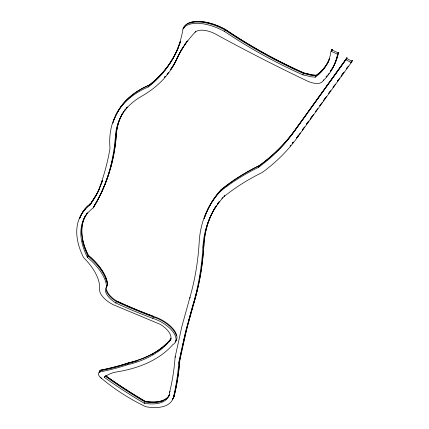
<?xml version="1.0" encoding="UTF-8"?>
<svg xmlns="http://www.w3.org/2000/svg" width="429" height="429" viewBox="0 0 429 429"><rect width="100%" height="100%" fill="white"/><g stroke="black" fill="none" stroke-linecap="round" stroke-linejoin="round"><path stroke-width="0.64" d="M331.714 50.402C332.62 47.662 330.405 52.193 330.673 53.341A150.724 73.305 27.9 0 1 315.229 77.182L311.32 76.829L302.842 74.844A252.44 122.769 27.9 0 1 224.485 31.424A36.685 17.841 27.9 0 0 182.947 28.947L182.77 30.309A371.112 180.486 27.9 0 1 148.241 86.985A220.881 107.422 27.9 0 0 110.017 148.198A856.654 416.618 27.9 0 1 97.689 192.364L94.128 198.67L89.736 205.276A130.03 63.24 27.9 0 0 81.033 251.973L83.467 257.427A65.809 32.003 27.9 0 1 99.555 289.403A18.785 9.138 27.9 0 0 101.544 295.163L103.158 297.227A18.785 9.138 27.9 0 0 112.988 304.585L160.366 324.399A18.597 9.047 27.9 0 1 169.97 340.637A220.479 107.229 27.9 0 1 127.359 364.795L126.158 365.192A432.984 210.575 27.9 0 1 100.134 371.932A7.186 3.496 27.9 0 0 99.582 376.544L101.426 378.265A106.51 51.796 27.9 0 0 145.747 406.708A45.286 22.024 27.9 0 0 173.295 397.469L174.297 395.576A784.239 381.402 27.9 0 0 179.783 360.575L186.513 329.992L194.401 301.383A946.824 460.473 27.9 0 0 203.904 245.265A323.911 157.529 27.9 0 1 216.264 205.952M331.762 50.059L332.067 49.389M331.982 49.346L331.826 50.52M338.149 52.858L338.54 52.3A208.505 101.405 27.9 0 1 330.185 71.836M338.438 52.306L338.449 52.258A208.226 101.265 27.9 0 1 334.92 63.379M331.949 50.322L332.057 49.507M183.628 28.55L184.036 27.097A36.588 17.793 27.9 0 1 225.456 29.569A252.542 122.823 27.9 0 0 303.85 73.005L312.35 74.995L316.296 75.354A150.863 73.37 27.9 0 0 328.796 60.72A150.863 73.37 27.9 0 1 322.715 69.927M183.773 28.416L183.95 27.054A36.685 17.841 27.9 0 1 225.488 29.531A252.44 122.769 27.9 0 0 303.845 72.951L312.323 74.936L316.232 75.29A150.724 73.305 27.9 0 0 328.711 60.677M104.746 376.356L104.247 377.305A261.079 126.973 27.9 0 0 144.192 403.233A42.273 20.56 27.9 0 0 169.605 392.304A784.239 381.402 27.9 0 0 175.091 357.303L181.821 326.721L189.709 298.112A946.824 460.473 27.9 0 0 199.206 241.988A323.911 157.529 27.9 0 1 220.297 191.436L221.305 189.543A629.021 305.915 27.9 0 1 259.577 165.396A596.911 290.299 27.9 0 0 294.637 130.454L346.922 57.824L346.712 58.419L351.882 61.213L352.257 60.709L351.254 62.602L297.324 137.516A596.911 290.299 27.9 0 1 262.264 172.453A629.021 305.915 27.9 0 0 223.992 196.6A323.911 157.529 27.9 0 0 202.901 247.158A946.824 460.473 27.9 0 1 193.399 303.276L185.51 331.885L178.78 362.467A784.239 381.402 27.9 0 1 173.295 397.469M179.526 360.494L179.756 359.298M179.992 358.108L180.464 355.721M172.807 398.809A45.184 21.976 27.9 0 0 174.206 395.533A784.153 381.36 27.9 0 0 179.697 360.537L180.754 355.169M180.834 353.941L181.446 350.97M180.877 354.579L182.883 345.093M182.084 348.01L182.336 346.83M182.722 345.055L183.135 343.227M183.011 344.503L187.645 325.139L192.734 306.66M183.821 340.186L184.813 335.945M184.958 335.339L185.253 334.127M185.548 332.92L186.594 328.7M186.894 327.499L187.822 323.895M188.61 320.897L189.58 317.31M189.902 316.119L193.849 302.483M192.905 306.065L194.316 301.346A946.733 460.43 27.9 0 0 196.579 293.007M178.534 55.287A426.946 207.636 27.9 0 0 177.338 57.776L175.327 62.087A311.706 151.593 27.9 0 1 141.27 96.466A193.881 94.294 27.9 0 0 115.476 135.092A636.593 309.599 27.9 0 1 93.27 207.856A121.375 59.03 27.9 0 0 87.334 257.244A56.59 27.52 27.9 0 1 106.644 286.808A18.291 8.896 27.9 0 0 115.76 302.976L118.2 304.107A257.293 125.134 27.9 0 0 152.665 318.307A23 11.186 27.9 0 1 172.892 331.676A23 11.186 27.9 0 1 172.721 344.723A242.058 117.723 27.9 0 1 114.5 372.292A72.581 35.296 27.9 0 0 104.247 377.305M184.046 45.731A426.834 207.588 27.9 0 0 177.424 57.818L176.33 60.194A311.706 151.593 27.9 0 1 170.962 69.166M116.098 133.714L116.393 133.162A636.486 309.545 27.9 0 1 116.055 137.521M115.476 135.092L116.479 133.199A193.881 94.294 27.9 0 1 123.842 111.556M148.241 86.985L149.244 85.092A371.112 180.486 27.9 0 0 178.78 46.214M163.09 72.142A371.219 180.539 27.9 0 1 149.319 85.146L149.024 85.698A371.219 180.539 27.9 0 0 152.032 83.258M182.947 28.947L183.95 27.054M89.736 205.276L98.128 191.538M89.522 204.783A129.944 63.197 27.9 0 1 90.53 203.984L93.179 200.027M97.689 192.364L98.439 190.943M93.27 207.856L94.278 205.958A636.593 309.599 27.9 0 0 116.479 133.199M177.338 57.776L177.048 58.328A426.946 207.636 27.9 0 1 180.555 51.448M177.424 57.818L176.421 59.711A426.834 207.588 27.9 0 1 195.072 32.25L195.57 31.301M87.334 257.244L88.336 255.352A121.375 59.03 27.9 0 1 86.084 214.881M224.485 31.424L225.488 29.531M82.073 226.126A121.477 59.079 27.9 0 0 88.267 255.352A56.505 27.477 27.9 0 1 107.561 284.872L107.266 285.424A18.377 8.939 27.9 0 0 106.655 286.218M106.644 286.808L107.647 284.91A56.59 27.52 27.9 0 0 88.336 255.352M115.76 302.976L116.763 301.083A18.377 8.939 27.9 0 1 107.561 284.861M100.134 371.932L101.137 370.039A432.984 210.575 27.9 0 0 127.161 363.299L128.362 362.902A220.479 107.229 27.9 0 0 170.973 338.738L169.97 340.637M127.359 364.795L128.362 362.902M100.912 370.645A433.043 210.607 27.9 0 0 126.936 363.905L128.137 363.513L128.427 362.961A220.57 107.271 27.9 0 0 153.984 353.062M152.665 318.307L153.668 316.414A257.293 125.134 27.9 0 1 119.203 302.209L116.736 301.12L119.203 302.209A257.384 125.177 27.9 0 0 153.668 316.463A22.909 11.143 27.9 0 1 175.423 341.463M223.992 196.6L224.742 195.179M203.523 245.779L203.813 245.227A324.013 157.577 27.9 0 1 205.63 231.703M202.901 247.158L203.904 245.265M302.842 74.844L303.845 72.951M220.297 191.436A629.021 305.915 27.9 0 1 258.574 167.289L259.577 165.396M259.357 166.002L259.652 165.449A597.018 290.353 27.9 0 0 275.048 152.74M189.709 298.112L190.213 297.163M170.769 339.339L171.058 338.787A220.57 107.271 27.9 0 1 169.455 340.653M194.026 301.893L194.316 301.346M193.399 303.276L194.401 301.383M315.229 77.182L316.232 75.29M316.296 75.354L316.007 75.906L312.06 75.547L303.56 73.557A252.542 122.823 27.9 0 1 225.166 30.116A36.588 17.793 27.9 0 0 189.822 23.177M144.192 403.233L145.195 401.34A42.273 20.56 27.9 0 0 169.804 394.112M258.574 167.289A596.911 290.299 27.9 0 0 293.629 132.347L294.637 130.454M291.329 135.199A597.018 290.353 27.9 0 0 294.428 131.054L347.007 57.872M175.091 357.303L175.595 356.354M195.072 32.25A19.541 9.502 27.9 0 1 218.522 35.725A912.88 443.967 27.9 0 0 306.912 80.845A15.664 7.62 27.9 0 0 323.187 80.732L323.686 79.783M323.187 80.732A208.505 101.405 27.9 0 0 337.537 54.193L338.54 52.3M298.241 135.575L297.951 136.127L300.295 132.867M297.324 137.516L298.327 135.623M179.408 361.089L179.697 360.537M178.78 362.467L179.783 360.575M169.605 392.304L170.109 391.355M293.629 132.347L345.919 59.717L346.922 57.824M172.233 399.785A45.184 21.976 27.9 0 0 173.917 396.085L174.212 395.538M97.345 193.195L97.925 192.133M96.761 194.251L97.64 192.642M97.051 193.699L94.289 198.402M96.45 194.745L93.64 199.421M93.93 198.874L90.53 203.984M294.428 131.054L303.4 118.586M304.182 117.503L307.695 112.623M308.472 111.54L316.666 100.155M317.449 99.072L320.962 94.198M321.739 93.109L325.252 88.235M326.035 87.151L333.06 77.392M333.837 76.308L346.326 58.966M302.15 130.148L303.716 127.976M306.451 124.174L308.011 122.002M310.746 118.206L312.312 116.034M315.438 111.69L316.607 110.06M319.734 105.716L320.517 104.633M324.034 99.748L325.6 97.576M328.727 93.232L329.896 91.602M333.022 87.259L334.196 85.634M337.323 81.29L338.106 80.202M341.623 75.316L343.184 73.145M346.31 68.806L347.485 67.176M350.611 62.832L352.171 60.661M302.231 130.191L304.595 126.898M306.531 124.222L308.891 120.924M310.049 119.337L313.583 114.409M315.519 111.738L317.884 108.44M319.82 105.765L322.179 102.467M323.337 100.879L326.48 96.498M328.807 93.281L330.78 90.524M333.108 87.307L335.467 84.014M337.409 81.338L339.768 78.04M340.921 76.448L344.063 72.072M346.396 68.849L348.364 66.098M350.691 62.881L352.257 60.709M128.427 362.961L127.231 363.358A433.043 210.607 27.9 0 1 101.206 370.093A7.089 3.448 27.9 0 0 99.555 371.428M331.778 49.936L338.154 52.81M330.963 51.233L337.537 54.193M345.919 59.717L351.254 62.602M100.193 377.188L101.426 378.265M204.091 218.838A323.911 157.529 27.9 0 1 204.461 217.712M204.654 217.154A323.911 157.529 27.9 0 1 206.108 213.288M206.328 212.741A323.911 157.529 27.9 0 1 221.305 189.543M145.195 401.34A261.079 126.973 27.9 0 1 105.716 375.745M86.395 214.377A121.375 59.03 27.9 0 1 87.452 212.816A121.477 59.079 27.9 0 0 86.358 214.355M124.587 110.441A193.881 94.294 27.9 0 1 125.252 109.497M126.657 107.663A193.881 94.294 27.9 0 0 125.944 108.575A193.972 94.337 27.9 0 1 127.402 106.821M167.793 73.38A311.706 151.593 27.9 0 1 166.951 74.405M165.208 76.416A311.706 151.593 27.9 0 1 164.307 77.408M184.347 45.27A426.834 207.588 27.9 0 1 186.835 41.602M326.93 75.938A208.505 101.405 27.9 0 1 326.045 76.925M329.686 58.43A150.724 73.305 27.9 0 1 328.968 60.124A150.863 73.37 27.9 0 0 329.703 58.451M179 45.651A371.112 180.486 27.9 0 0 180.443 41.624A371.219 180.539 27.9 0 1 178.571 46.809M113.245 122.061A220.881 107.422 27.9 0 1 113.83 120.265M114.039 119.675A220.881 107.422 27.9 0 1 149.244 85.092M101.078 184.223A856.654 416.618 27.9 0 1 100.021 187.071A856.783 416.682 27.9 0 0 101.083 184.239M99.801 187.639A856.654 416.618 27.9 0 1 98.691 190.471M79.671 218.281A130.03 63.24 27.9 0 1 90.739 203.384M99.469 371.385A7.186 3.496 27.9 0 1 101.137 370.039M174.297 395.576A45.286 22.024 27.9 0 1 172.608 399.281M217.235 204.477A323.911 157.529 27.9 0 1 218.924 202.059M297.308 137.012A596.911 290.299 27.9 0 1 296.621 137.934A596.798 290.245 27.9 0 0 297.276 137.055M293.436 142.031A596.911 290.299 27.9 0 1 292.337 143.372M290.846 145.152A596.911 290.299 27.9 0 1 290.084 146.032M332.904 67.401A208.226 101.265 27.9 0 1 330.904 70.731M329.038 73.386A208.226 101.265 27.9 0 1 327.826 74.93M326.984 75.938A208.226 101.265 27.9 0 1 326.115 76.93M337.607 55.303A208.226 101.265 27.9 0 1 336.513 59.089M336.304 59.711A208.226 101.265 27.9 0 1 333.21 66.833M180.823 50.965A426.946 207.636 27.9 0 1 181.934 49.056M182.212 48.584A426.946 207.636 27.9 0 1 183.671 46.235M184.272 45.308A426.946 207.636 27.9 0 1 184.888 44.385M185.194 43.93A426.946 207.636 27.9 0 1 187.441 40.755M175.954 60.698A311.61 151.55 27.9 0 1 170.586 69.67M168.645 72.324A311.61 151.55 27.9 0 1 167.417 73.879M165.278 76.421A311.61 151.55 27.9 0 1 164.387 77.413M116.468 130.727A193.972 94.337 27.9 0 1 117.004 127.804M117.262 126.657A193.972 94.337 27.9 0 1 121.756 114.929M122.083 114.345A193.972 94.337 27.9 0 1 123.836 111.497M124.544 110.473A193.972 94.337 27.9 0 1 125.22 109.534M109.384 171.562A636.486 309.545 27.9 0 1 93.903 206.462L94.192 205.909A636.486 309.545 27.9 0 0 97.421 200.311M115.766 138.068A636.486 309.545 27.9 0 1 115.653 139.312M115.326 142.407A636.486 309.545 27.9 0 1 115.031 144.863M114.951 145.474A636.486 309.545 27.9 0 1 114.784 146.697M114.522 148.52A636.486 309.545 27.9 0 1 114.339 149.732M113.701 153.528A636.486 309.545 27.9 0 1 113.454 154.848M113.202 156.161A636.486 309.545 27.9 0 1 112.806 158.124M112.382 160.071A636.486 309.545 27.9 0 1 111.787 162.661M111.149 165.224A636.486 309.545 27.9 0 1 110.119 169.042M82.438 240.551A121.477 59.079 27.9 0 0 87.972 255.904A56.505 27.477 27.9 0 1 106.832 282.427M82.089 224.85A121.477 59.079 27.9 0 1 86.02 214.881M106.14 289.886A18.377 8.939 27.9 0 0 116.447 301.667L118.903 302.81A257.384 125.177 27.9 0 0 153.373 317.015A22.909 11.143 27.9 0 1 176.41 335.902M176.249 340.299A22.909 11.143 27.9 0 1 175.134 342.015M105.32 376.281A261.556 127.204 27.9 0 0 144.905 401.946A42.38 20.608 27.9 0 0 163.106 400.825M166.13 399.099A42.38 20.608 27.9 0 1 165.203 399.737M168.382 396.852A42.38 20.608 27.9 0 0 169.348 395.27A42.38 20.608 27.9 0 1 145.195 401.394A261.556 127.204 27.9 0 1 105.609 375.729M204.258 218.307A323.815 157.481 27.9 0 1 205.679 214.425M205.899 213.878A323.815 157.481 27.9 0 1 215.026 197.49M215.379 197.018A323.815 157.481 27.9 0 1 220.683 190.583M222.045 189.377A628.93 305.872 27.9 0 1 223.493 188.24M225.938 186.368A628.93 305.872 27.9 0 1 226.925 185.623M290.615 136.111A597.018 290.353 27.9 0 1 275.622 152.477M272.56 155.303A597.018 290.353 27.9 0 1 271.214 156.499M269.396 158.07A597.018 290.353 27.9 0 1 268.479 158.848M267.085 160.006A597.018 290.353 27.9 0 1 266.141 160.773M293.061 142.535A596.798 290.245 27.9 0 1 292.331 143.431M203.561 245.115A324.013 157.577 27.9 0 1 203.657 243.795M205.335 232.255A324.013 157.577 27.9 0 1 213.197 211.004M213.481 210.489A324.013 157.577 27.9 0 1 215.889 206.456M217.187 204.494A324.013 157.577 27.9 0 1 219.257 201.614M221.847 198.354A324.013 157.577 27.9 0 1 222.619 197.442M202.424 259.1A946.733 460.43 27.9 0 1 202.29 260.296M202.011 262.682A946.733 460.43 27.9 0 1 201.861 263.878M201.55 266.253A946.733 460.43 27.9 0 1 201.389 267.433M200.772 271.562A946.733 460.43 27.9 0 1 200.584 272.737M200.295 274.496A946.733 460.43 27.9 0 1 200.091 275.665M199.887 276.828A946.733 460.43 27.9 0 1 199.238 280.314M197.796 287.221A946.733 460.43 27.9 0 1 197.538 288.363M197.238 289.672A946.733 460.43 27.9 0 1 194.208 301.26M179.258 363.025A784.153 381.36 27.9 0 1 179.091 364.956M178.416 371.337A784.153 381.36 27.9 0 1 178.26 372.603M178.014 374.496A784.153 381.36 27.9 0 1 177.837 375.756M177.563 377.643A784.153 381.36 27.9 0 1 177.37 378.893M177.172 380.142A784.153 381.36 27.9 0 1 176.963 381.386M176.303 385.108A784.153 381.36 27.9 0 1 175.82 387.569M174.914 391.849A784.153 381.36 27.9 0 1 173.922 396.085M99.179 372.683A7.089 3.448 27.9 0 1 99.26 371.981M99.587 371.391A7.089 3.448 27.9 0 1 100.145 370.94M170.377 339.811A220.57 107.271 27.9 0 1 168.753 341.666M167.471 343.012A220.57 107.271 27.9 0 1 166.591 343.897M165.17 345.238A220.57 107.271 27.9 0 1 163.696 346.546M162.162 347.817A220.57 107.271 27.9 0 1 160.575 349.05M159.175 350.08A220.57 107.271 27.9 0 1 157.239 351.41M153.689 353.614A220.57 107.271 27.9 0 1 152.638 354.215M137.43 360.859A220.57 107.271 27.9 0 1 128.137 363.513M80.143 217.133A129.944 63.197 27.9 0 1 82.105 213.272M82.432 212.746A129.944 63.197 27.9 0 1 85.414 208.746M99.812 187.666A856.783 416.682 27.9 0 1 98.713 190.497M112.859 123.252A220.801 107.384 27.9 0 1 113.422 121.455M113.621 120.86A220.801 107.384 27.9 0 1 115.213 116.795M115.991 115.101A220.801 107.384 27.9 0 1 119.015 109.679M120.05 108.124A220.801 107.384 27.9 0 1 131.901 95.629M178.346 47.378A371.219 180.539 27.9 0 1 164.398 70.812M162.8 72.694A371.219 180.539 27.9 0 1 158.558 77.252M320.055 72.619A150.863 73.37 27.9 0 1 318.104 74.303M329.772 58.473A150.863 73.37 27.9 0 1 329.054 60.167M176.448 51.834A371.219 180.539 27.9 0 1 163.899 71.209M178.18 47.951A371.219 180.539 27.9 0 1 176.705 51.282M114.119 119.718A220.801 107.384 27.9 0 1 115.015 117.39M115.755 115.674A220.801 107.384 27.9 0 1 119.305 109.132M119.643 108.607A220.801 107.384 27.9 0 1 149.319 85.146M102.386 180.813A856.783 416.682 27.9 0 1 101.786 182.539M79.756 218.318A129.944 63.197 27.9 0 1 82.084 213.256M82.395 212.725A129.944 63.197 27.9 0 1 87.918 205.899M89.329 204.638A129.944 63.197 27.9 0 1 90.825 203.432M166.881 343.345A220.57 107.271 27.9 0 1 154.504 352.756M203.813 245.227A946.733 460.43 27.9 0 1 203.577 248.884M203.485 250.102A946.733 460.43 27.9 0 1 203.132 254.338M203.078 254.939A946.733 460.43 27.9 0 1 201.421 268.656M201.335 269.246A946.733 460.43 27.9 0 1 200.584 273.943M200.488 274.528A946.733 460.43 27.9 0 1 199.753 278.603M199.641 279.188A946.733 460.43 27.9 0 1 196.745 292.364M205.764 231.081A324.013 157.577 27.9 0 1 216.178 205.909M292.991 142.433A596.798 290.245 27.9 0 1 292.256 143.324M334.652 63.969A208.226 101.265 27.9 0 1 330.839 70.721M294.38 130.968A597.018 290.353 27.9 0 1 275.917 151.93M259.652 165.449A628.93 305.872 27.9 0 0 221.38 189.591A323.815 157.481 27.9 0 0 215.32 196.943M205.132 216.082A323.815 157.481 27.9 0 1 206.193 213.331M206.413 212.784A323.815 157.481 27.9 0 1 214.972 197.42M82.164 225.515A121.477 59.079 27.9 0 1 85.698 215.347M116.002 138.143A636.486 309.545 27.9 0 1 113.095 157.572M112.961 158.221A636.486 309.545 27.9 0 1 110.049 169.755M109.862 170.383A636.486 309.545 27.9 0 1 105.866 182.121M105.631 182.727A636.486 309.545 27.9 0 1 97.732 199.742M116.452 132.561A193.972 94.337 27.9 0 1 122.372 113.792M176.244 60.146A311.61 151.55 27.9 0 1 170.876 69.117M178.78 54.794A426.946 207.636 27.9 0 1 182.507 48.032M184.261 45.222A426.946 207.636 27.9 0 1 185.489 43.377M101.287 183.65A856.654 416.618 27.9 0 0 102.3 180.77A856.783 416.682 27.9 0 1 101.287 183.666"/></g></svg>
